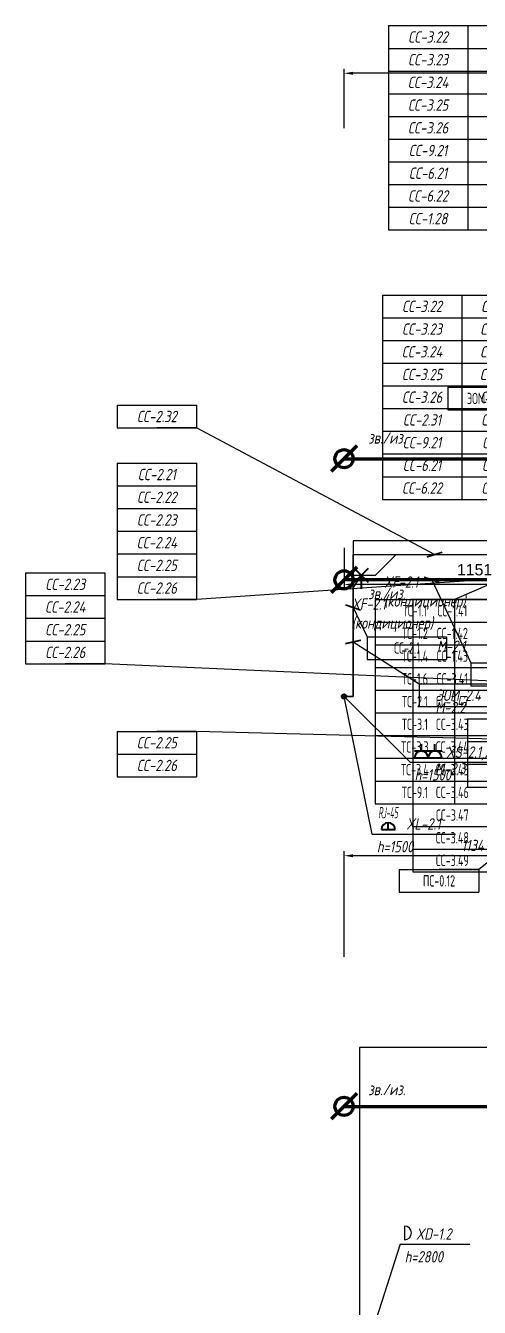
# Model space of a CAD drawing. Header units: millimetres. Extents: x -14566 to 16488, y -7315 to 17206.
# Drawn here: x 3047 to 5048, y 6255 to 11900 of the extents above; entities that cross this region are included whole.
import ezdxf
from ezdxf.enums import TextEntityAlignment as Align

# ---------------------------------------------------------------- set-up
doc = ezdxf.new("R2010")
doc.units = ezdxf.units.MM
for name, color, linetype in [('02 Розетки', 7, 'Continuous'), ('03 Стационарное ЭО', 7, 'Continuous'), ('04 Освещение', 7, 'Continuous'), ('05 Слаботочка', 7, 'Continuous'), ('06 Авт-ка климата', 7, 'Continuous'), ('07 Авт-ка общая', 7, 'Continuous'), ('08 Пож. и техн. сигн.', 7, 'Continuous'), ('09 ДСУП', 7, 'Continuous'), ('10 Привязка', 7, 'Continuous'), ('12 Трассы и коробки 220', 7, 'Continuous'), ('14 Лотки', 7, 'Continuous')]:
    doc.layers.add(name, color=color, linetype=linetype)
doc.styles.add('GOST typeA', font='')
doc.styles.get("Standard").update_dxf_attribs({"font": 'arial.ttf'})
doc.styles.add('ГОСТ-ISOCPEUR', font='isocpeui.ttf', dxfattribs={"width": 0.8})
doc.styles.get('GOST typeA').set_extended_font_data('GOST type A')
doc.linetypes.add('220V_LINE', pattern='A,0.2,-0.05,["~220V",Standard,S=0.1,R=0,X=0,Y=-0.05],-0.4,0.1', length=0.75)
doc.dimstyles.new('ISO-25', dxfattribs={"dimtxt": 2.5, "dimasz": 2.5, "dimexe": 1.25, "dimexo": 0.625, "dimtad": 1, "dimtxsty": 'Standard', "dimcen": 2.5, "dimadec": 0, "dimazin": 0, "dimtfac": 1, "dimtmove": 0, "dimatfit": 3, "dimfxl": 1, "dimarcsym": 0})

# ---------------------------------------------------------------- blocks, each defined once
blk = doc.blocks.new('стац. точка')
at = {"color": 0, "lineweight": -2}
for p, q in [((-1.5, 1.5), (1.5, -1.5)), ((1.5, 1.5), (-1.5, -1.5)), ((0, 0), (0, -3))]:
    blk.add_line(p, q, dxfattribs=at)
blk = doc.blocks.new('розетка RJ-45')
at = {"color": 0, "lineweight": -2}
for p, q in [((-1.5, 0), (1.5, 0)), ((0, 0), (0, 1.5))]:
    blk.add_line(p, q, dxfattribs=at)
blk.add_arc((0, 0), 1.5, 0, 180, dxfattribs=at)
at = {"color": 0, "lineweight": -2, "style": 'ГОСТ-ISOCPEUR', "width": 0.4}
blk.add_text('RJ-45', height=2.5, dxfattribs=at).set_placement((0, 2.5), align=Align.CENTER)
blk = doc.blocks.new('коробка коммутационная')
at = {"color": 0}
blk.add_line((0, 3), (0, 0), dxfattribs=at)
blk.add_arc((0, 1.5), 1.5, 270, 90, dxfattribs=at)
blk = doc.blocks.new('*T119')
at = {"layer": '02 Розетки', "color": 0, "lineweight": -2}
for p, q in [((0, 0), (350, 0)), ((0, 0), (0, -100)), ((350, 0), (350, -100)), ((0, -100), (350, -100))]:
    blk.add_line(p, q, dxfattribs=at)
at = {"layer": '02 Розетки', "color": 0, "insert": (175, -50), "char_height": 50, "width": 330, "attachment_point": 5, "style": 'ГОСТ-ISOCPEUR'}
blk.add_mtext('{ЭОМ-2.4}', dxfattribs=at)
blk = doc.blocks.new('*T224')
at = {"layer": '04 Освещение', "color": 0, "lineweight": -2}
for p, q in [((0, 0), (350, 0)), ((0, 0), (0, -100)), ((350, 0), (350, -100)), ((0, -100), (350, -100))]:
    blk.add_line(p, q, dxfattribs=at)
at = {"layer": '04 Освещение', "color": 0, "insert": (175, -50), "char_height": 50, "width": 330, "attachment_point": 5, "style": 'GOST typeA'}
blk.add_mtext('{\\W0.8;ЭОМ-3.54}', dxfattribs=at)
blk = doc.blocks.new('*T254')
at = {"layer": '07 Авт-ка общая', "color": 0, "lineweight": -2}
for p, q in [((0, 0), (350, 0)), ((0, 0), (0, -1200)), ((350, 0), (350, -1200)), ((0, -100), (350, -100)), ((0, -200), (350, -200)), ((0, -300), (350, -300)), ((0, -400), (350, -400)), ((0, -500), (350, -500)), ((0, -600), (350, -600)), ((0, -700), (350, -700)), ((0, -800), (350, -800)), ((0, -900), (350, -900)), ((0, -1000), (350, -1000)), ((0, -1100), (350, -1100)), ((0, -1200), (350, -1200))]:
    blk.add_line(p, q, dxfattribs=at)
at = {"layer": '07 Авт-ка общая', "color": 0, "char_height": 50, "width": 330, "attachment_point": 5, "style": 'GOST typeA'}
for s, insert in [('{\\W0.8;СС-1.41}', (175, -50)), ('{\\W0.8;СС-1.42}', (175, -150)), ('{\\W0.8;СС-1.43}', (175, -250)), ('{\\W0.8;СС-3.41}', (175, -350)), ('{\\W0.8;СС-3.42}', (175, -450)), ('{\\W0.8;СС-3.43}', (175, -550)), ('{\\W0.8;СС-3.44}', (175, -650)), ('{\\W0.8;СС-3.45}', (175, -750)), ('{\\W0.8;СС-3.46}', (175, -850)), ('{\\W0.8;СС-3.47}', (175, -950)), ('{\\W0.8;СС-3.48}', (175, -1050)), ('{\\W0.8;СС-3.49}', (175, -1150))]:
    blk.add_mtext(s, dxfattribs=dict(at, insert=insert))
blk = doc.blocks.new('*T274')
at = {"layer": '06 Авт-ка климата', "color": 0, "lineweight": -2}
for p, q in [((0, 0), (350, 0)), ((0, 0), (0, -600)), ((350, 0), (350, -600)), ((0, -100), (350, -100)), ((0, -200), (350, -200)), ((0, -300), (350, -300)), ((0, -400), (350, -400)), ((0, -500), (350, -500)), ((0, -600), (350, -600))]:
    blk.add_line(p, q, dxfattribs=at)
at = {"layer": '06 Авт-ка климата', "color": 0, "char_height": 50, "width": 330, "attachment_point": 5, "style": 'ГОСТ-ISOCPEUR'}
for s, insert in [('{СС-2.21}', (175, -50)), ('{СС-2.22}', (175, -150)), ('{СС-2.23}', (175, -250)), ('{СС-2.24}', (175, -350)), ('{СС-2.25}', (175, -450)), ('{СС-2.26}', (175, -550))]:
    blk.add_mtext(s, dxfattribs=dict(at, insert=insert))
blk = doc.blocks.new('*T292')
at = {"layer": '06 Авт-ка климата', "color": 0, "lineweight": -2}
for p, q in [((0, 0), (700, 0)), ((0, 0), (0, -900)), ((350, 0), (350, -900)), ((700, 0), (700, -900)), ((0, -100), (700, -100)), ((0, -200), (700, -200)), ((0, -300), (700, -300)), ((0, -400), (700, -400)), ((0, -500), (700, -500)), ((0, -600), (700, -600)), ((0, -700), (700, -700)), ((0, -800), (700, -800)), ((0, -900), (700, -900))]:
    blk.add_line(p, q, dxfattribs=at)
at = {"layer": '06 Авт-ка климата', "color": 0, "char_height": 50, "width": 330, "attachment_point": 5, "style": 'ГОСТ-ISOCPEUR'}
for s, insert in [('{СС-3.22}', (175, -50)), ('{\\W0.9;СС-1.21}', (525, -50)), ('{СС-3.23}', (175, -150)), ('{\\W0.9;СС-1.22}', (525, -150)), ('{СС-3.24}', (175, -250)), ('{\\W0.9;СС-1.23}', (525, -250)), ('{СС-3.25}', (175, -350)), ('{\\W0.9;СС-1.24}', (525, -350)), ('{СС-3.26}', (175, -450)), ('{\\W0.9;СС-1.27}', (525, -450)), ('{СС-9.21}', (175, -550)), ('{СС-2.28}', (525, -550)), ('{СС-6.21}', (175, -650)), ('{СС-3.21}', (525, -650)), ('{СС-6.22}', (175, -750)), ('{СС-2.32}', (525, -750)), ('{СС-1.28}', (175, -850))]:
    blk.add_mtext(s, dxfattribs=dict(at, insert=insert))
blk = doc.blocks.new('*T293')
at = {"layer": '06 Авт-ка климата', "color": 0, "lineweight": -2}
for p, q in [((0, 0), (700, 0)), ((0, 0), (0, -900)), ((350, 0), (350, -900)), ((700, 0), (700, -900)), ((0, -100), (700, -100)), ((0, -200), (700, -200)), ((0, -300), (700, -300)), ((0, -400), (700, -400)), ((0, -500), (700, -500)), ((0, -600), (700, -600)), ((0, -700), (700, -700)), ((0, -800), (700, -800)), ((0, -900), (700, -900))]:
    blk.add_line(p, q, dxfattribs=at)
at = {"layer": '06 Авт-ка климата', "color": 0, "char_height": 50, "width": 330, "attachment_point": 5, "style": 'ГОСТ-ISOCPEUR'}
for s, insert in [('{СС-3.22}', (175, -50)), ('{\\W0.9;СС-1.21}', (525, -50)), ('{СС-3.23}', (175, -150)), ('{\\W0.9;СС-1.22}', (525, -150)), ('{СС-3.24}', (175, -250)), ('{\\W0.9;СС-1.23}', (525, -250)), ('{СС-3.25}', (175, -350)), ('{\\W0.9;СС-1.24}', (525, -350)), ('{СС-3.26}', (175, -450)), ('{\\W0.9;СС-1.27}', (525, -450)), ('{СС-2.31}', (175, -550)), ('{СС-2.28}', (525, -550)), ('{СС-9.21}', (175, -650)), ('{СС-3.21}', (525, -650)), ('{СС-6.21}', (175, -750)), ('{СС-1.28}', (525, -750)), ('{СС-6.22}', (175, -850)), ('{СС-2.32}', (525, -850))]:
    blk.add_mtext(s, dxfattribs=dict(at, insert=insert))
blk = doc.blocks.new('*T297')
at = {"layer": '06 Авт-ка климата', "color": 0, "lineweight": -2}
for p, q in [((0, 0), (350, 0)), ((0, 0), (0, -400)), ((350, 0), (350, -400)), ((0, -100), (350, -100)), ((0, -200), (350, -200)), ((0, -300), (350, -300)), ((0, -400), (350, -400))]:
    blk.add_line(p, q, dxfattribs=at)
at = {"layer": '06 Авт-ка климата', "color": 0, "char_height": 50, "width": 330, "attachment_point": 5, "style": 'ГОСТ-ISOCPEUR'}
for s, insert in [('{СС-2.23}', (175, -50)), ('{СС-2.24}', (175, -150)), ('{СС-2.25}', (175, -250)), ('{СС-2.26}', (175, -350))]:
    blk.add_mtext(s, dxfattribs=dict(at, insert=insert))
blk = doc.blocks.new('*T298')
at = {"layer": '06 Авт-ка климата', "color": 0, "lineweight": -2}
for p, q in [((0, 0), (350, 0)), ((0, 0), (0, -200)), ((350, 0), (350, -200)), ((0, -100), (350, -100)), ((0, -200), (350, -200))]:
    blk.add_line(p, q, dxfattribs=at)
at = {"layer": '06 Авт-ка климата', "color": 0, "char_height": 50, "width": 330, "attachment_point": 5, "style": 'ГОСТ-ISOCPEUR'}
for s, insert in [('{СС-2.25}', (175, -50)), ('{СС-2.26}', (175, -150))]:
    blk.add_mtext(s, dxfattribs=dict(at, insert=insert))
blk = doc.blocks.new('*T330')
at = {"layer": '05 Слаботочка', "color": 0, "lineweight": -2}
for p, q in [((0, 0), (350, 0)), ((0, 0), (0, -100)), ((350, 0), (350, -100)), ((0, -100), (350, -100))]:
    blk.add_line(p, q, dxfattribs=at)
at = {"layer": '05 Слаботочка', "color": 0, "insert": (175, -50), "char_height": 50, "width": 330, "attachment_point": 5, "style": 'GOST typeA'}
blk.add_mtext('{\\W0.8;СС-2.1}', dxfattribs=at)
blk = doc.blocks.new('*T405')
at = {"layer": '08 Пож. и техн. сигн.', "color": 0, "lineweight": -2}
for p, q in [((0, 0), (350, 0)), ((0, 0), (0, -900)), ((350, 0), (350, -900)), ((0, -100), (350, -100)), ((0, -200), (350, -200)), ((0, -300), (350, -300)), ((0, -400), (350, -400)), ((0, -500), (350, -500)), ((0, -600), (350, -600)), ((0, -700), (350, -700)), ((0, -800), (350, -800)), ((0, -900), (350, -900))]:
    blk.add_line(p, q, dxfattribs=at)
at = {"layer": '08 Пож. и техн. сигн.', "color": 0, "char_height": 50, "width": 330, "attachment_point": 5, "style": 'GOST typeA'}
for s, insert in [('{\\W0.8;ТС-1.1}', (175, -50)), ('{\\W0.8;ТС-1.2}', (175, -150)), ('{\\W0.8;ТС-1.4}', (175, -250)), ('{\\W0.8;ТС-1.6}', (175, -350)), ('{\\W0.8;ТС-2.1}', (175, -450)), ('{\\W0.8;ТС-3.1}', (175, -550)), ('{\\W0.8;ТС-3.3}', (175, -650)), ('{\\W0.8;ТС-3.4}', (175, -750)), ('{\\W0.8;ТС-9.1}', (175, -850))]:
    blk.add_mtext(s, dxfattribs=dict(at, insert=insert))
blk = doc.blocks.new('*T454')
at = {"layer": '06 Авт-ка климата', "color": 0, "lineweight": -2}
for p, q in [((0, 0), (350, 0)), ((0, 0), (0, -100)), ((350, 0), (350, -100)), ((0, -100), (350, -100))]:
    blk.add_line(p, q, dxfattribs=at)
at = {"layer": '06 Авт-ка климата', "color": 0, "insert": (175, -50), "char_height": 50, "width": 330, "attachment_point": 5, "style": 'ГОСТ-ISOCPEUR'}
blk.add_mtext('{СС-2.32}', dxfattribs=at)
blk = doc.blocks.new('*D487')
at = {"layer": '14 Лотки', "color": 0, "lineweight": -2}
for p, q in [((4451.2, 9600.1), (4451.2, 9418.3)), ((5602.4, 9600.1), (5602.4, 9418.3)), ((5562.4, 9438.3), (4491.2, 9438.3))]:
    blk.add_line(p, q, dxfattribs=at)
at = {"layer": '14 Лотки', "color": 0}
for points in [[(4491.2, 9445), (4491.2, 9431.7), (4451.2, 9438.3)], [(5562.4, 9431.7), (5562.4, 9445), (5602.4, 9438.3)]]:
    blk.add_solid(points, dxfattribs=at)
at = {"layer": 'Defpoints', "color": 0, "transparency": 16777216}
for p in [(4451.2, 9600.1), (5602.4, 9600.1), (4451.2, 9438.3)]:
    blk.add_point(p, dxfattribs=at)
at = {"layer": '14 Лотки', "color": 0, "insert": (5026.8, 9503.3), "char_height": 50, "attachment_point": 5}
blk.add_mtext('1151', dxfattribs=at)
blk = doc.blocks.new('розетка открытая трехполюсная')
at = {"color": 0, "lineweight": -2}
for p, q in [((0, 1.5), (0, 3)), ((-1.5, 1.5), (1.5, 1.5)), ((-1.5, 0), (1.5, 0))]:
    blk.add_line(p, q, dxfattribs=at)
blk.add_arc((0, 0), 1.5, 0, 180, dxfattribs=at)
blk = doc.blocks.new('*T504')
at = {"layer": '08 Пож. и техн. сигн.', "color": 0, "lineweight": -2}
for p, q in [((0, 0), (350, 0)), ((0, 0), (0, -100)), ((350, 0), (350, -100)), ((0, -100), (350, -100))]:
    blk.add_line(p, q, dxfattribs=at)
at = {"layer": '08 Пож. и техн. сигн.', "color": 0, "insert": (175, -50), "char_height": 50, "width": 330, "attachment_point": 5, "style": 'GOST typeA'}
blk.add_mtext('{\\W0.8;ПС-0.12}', dxfattribs=at)
blk = doc.blocks.new('*D508')
at = {"layer": '04 Освещение', "color": 0, "lineweight": -2, "transparency": 16777216}
for p, q in [((4451.2, 7798.7), (4451.2, 8263.9)), ((5544.9, 8243.9), (4491.2, 8243.9)), ((5584.9, 7928.7), (5584.9, 8263.9))]:
    blk.add_line(p, q, dxfattribs=at)
at = {"layer": '04 Освещение', "color": 0, "transparency": 16777216}
for points in [[(4491.2, 8250.5), (4491.2, 8237.2), (4451.2, 8243.9)], [(5544.9, 8237.2), (5544.9, 8250.5), (5584.9, 8243.9)]]:
    blk.add_solid(points, dxfattribs=at)
at = {"layer": 'Defpoints', "color": 0, "transparency": 16777216}
for p in [(4451.2, 8243.9), (5584.9, 7928.7), (4451.2, 7798.7)]:
    blk.add_point(p, dxfattribs=at)
at = {"layer": '04 Освещение', "color": 0, "transparency": 16777216, "insert": (5018.1, 8288.9), "char_height": 50, "attachment_point": 5, "style": 'ГОСТ-ISOCPEUR'}
blk.add_mtext('1134', dxfattribs=at)
blk = doc.blocks.new('*D511')
at = {"layer": '04 Освещение', "color": 0, "lineweight": -2, "transparency": 16777216}
for p, q in [((4451.2, 11448.4), (4451.2, 11710.1)), ((6536.3, 11690.1), (4491.2, 11690.1)), ((6576.3, 11448.4), (6576.3, 11710.1))]:
    blk.add_line(p, q, dxfattribs=at)
at = {"layer": '04 Освещение', "color": 0, "transparency": 16777216}
for points in [[(4491.2, 11696.8), (4491.2, 11683.4), (4451.2, 11690.1)], [(6536.3, 11683.4), (6536.3, 11696.8), (6576.3, 11690.1)]]:
    blk.add_solid(points, dxfattribs=at)
at = {"layer": 'Defpoints', "color": 0, "transparency": 16777216}
for p in [(4451.2, 11690.1), (4451.2, 11448.4), (6576.3, 11448.4)]:
    blk.add_point(p, dxfattribs=at)
at = {"layer": '04 Освещение', "color": 0, "transparency": 16777216, "insert": (5513.7, 11735.1), "char_height": 50, "attachment_point": 5, "style": 'ГОСТ-ISOCPEUR'}
blk.add_mtext('2125', dxfattribs=at)
blk = doc.blocks.new('*T530')
at = {"layer": '05 Слаботочка', "color": 0, "lineweight": -2}
for p, q in [((0, 0), (350, 0)), ((0, 0), (0, -300)), ((350, 0), (350, -300)), ((0, -100), (350, -100)), ((0, -200), (350, -200)), ((0, -300), (350, -300))]:
    blk.add_line(p, q, dxfattribs=at)
at = {"layer": '05 Слаботочка', "color": 0, "char_height": 50, "width": 330, "attachment_point": 5, "style": 'GOST typeA'}
for s, insert in [('{\\W0.8;СС-2.1}', (175, -50)), ('{\\W0.8;СС-3.1}', (175, -150)), ('{\\W0.8;СС-0.32}', (175, -250))]:
    blk.add_mtext(s, dxfattribs=dict(at, insert=insert))
blk = doc.blocks.new('клемма')
at = {"layer": '09 ДСУП', "color": 0, "lineweight": -2}
blk.add_line((56.6, 56.6), (-56.6, -56.6), dxfattribs=at)
blk.add_circle((0, 0), 40, dxfattribs=at)
blk = doc.blocks.new('*T570')
at = {"layer": '09 ДСУП', "color": 0, "lineweight": -2}
for p, q in [((0, 0), (350, 0)), ((0, 0), (0, -100)), ((350, 0), (350, -100)), ((0, -100), (350, -100))]:
    blk.add_line(p, q, dxfattribs=at)
at = {"layer": '09 ДСУП', "color": 0, "insert": (175, -50), "char_height": 50, "width": 330, "attachment_point": 5, "style": 'GOST typeA'}
blk.add_mtext('{\\W0.8;ДСУП-14}', dxfattribs=at)

msp = doc.modelspace()

# ---------------------------------------------------------------- hatches: boundary and pattern name
at = {"layer": '10 Привязка'}
msp.add_hatch(color=256, dxfattribs=at).paths.add_polyline_path([(4441.2, 8945.5, 1), (4461.2, 8945.5, 1)])

# ---------------------------------------------------------------- linework, layer by layer
at = {"layer": '02 Розетки'}
for q in [(4451.2, 8945.5), (5356.9, 8655.3)]:
    msp.add_line((4742.2, 8655.3), q, dxfattribs=at)
at = {"layer": '02 Розетки', "linetype": '220V_LINE', "ltscale": 200, "flags": 128}
msp.add_lwpolyline([(4527.2, 9479.4), (4491.2, 9425.3), (4491.2, 8945.5), (4451.2, 8945.5)], dxfattribs=at)
at = {"layer": '05 Слаботочка'}
for q in [(4451.2, 8945.5), (4942.6, 8339)]:
    msp.add_line((4575.9, 8339), q, dxfattribs=at)
msp.add_lwpolyline([(4451.2, 8945.5), (4491.2, 8945.5), (4491.2, 9570.1), (5602.4, 9570.1)], dxfattribs=at)
at = {"layer": '06 Авт-ка климата'}
for points in [[(4527.2, 9479.4), (4590.6, 9479.4), (4681.4, 9570.1)], [(4681.4, 9570.1), (5602.4, 9570.1)]]:
    msp.add_lwpolyline(points, dxfattribs=at)
at = {"layer": '09 ДСУП', "color": 3, "lineweight": 100}
for points in [[(4451.2, 9992.4), (6633.1, 9992.4), (6668.1, 10280.1)], [(5495.8, 9550.1), (5495.8, 9458.9), (4451.2, 9458.9)], [(4451.2, 7140.1), (6632.4, 7140.1), (6632.4, 7080.1)]]:
    msp.add_lwpolyline(points, dxfattribs=at)
at = {"layer": '10 Привязка', "lineweight": 40}
msp.add_circle((4451.2, 8945.5), 10, dxfattribs=at)
at = {"layer": '12 Трассы и коробки 220'}
for q in [(4451.2, 5765.1), (5005.8, 6532.8)]:
    msp.add_line((4698.5, 6532.8), q, dxfattribs=at)
at = {"layer": '12 Трассы и коробки 220', "linetype": '220V_LINE', "ltscale": 200, "flags": 128}
for points in [[(6480.8, 9670.1), (6390.8, 9630.1), (4491.2, 9630.1), (4491.2, 9479.4), (4527.2, 9479.4)], [(6711.2, 7510.1), (6745.9, 7399.8), (4519.6, 7399.8), (4519.6, 5792.7), (4451.2, 5765.1)]]:
    msp.add_lwpolyline(points, dxfattribs=at)

# ---------------------------------------------------------------- block references
for name, p in [('*T292', (4646.9, 11899.9)), ('*T293', (4620.3, 10713.4)), ('*T224', (4909, 10307.7)), ('*T454', (3451.2, 10228.4)), ('*T274', (3451.2, 9972.9)), ('*T297', (3047.3, 9489.5)), ('*T405', (4588.7, 9372.9)), ('*T254', (4753.8, 9372.9)), ('*T330', (4553.5, 9208.7)), ('*T570', (5010.5, 9092.8)), ('*T119', (4781.8, 9000.9)), ('*T530', (4996.2, 8846.6)), ('*T298', (3451.2, 8791.6)), ('*T504', (4695, 8183.3))]:
    msp.add_blockref(name, p)
at = {"layer": '02 Розетки', "color": 1, "lineweight": 40, "xscale": 20, "yscale": 20, "zscale": 20}
for p in [(4792.2, 8675.3), (4852.2, 8675.3)]:
    msp.add_blockref('розетка открытая трехполюсная', p, dxfattribs=at)
at = {"layer": '03 Стационарное ЭО', "color": 5, "lineweight": 40, "xscale": 20, "yscale": 20, "zscale": 20}
msp.add_blockref('стац. точка', (4527.2, 9479.4), dxfattribs=at)
at = {"layer": '05 Слаботочка', "color": 6, "lineweight": 40, "xscale": 20, "yscale": 20, "zscale": 20}
msp.add_blockref('розетка RJ-45', (4645.9, 8359), dxfattribs=at)
at = {"layer": '06 Авт-ка климата', "color": 5, "lineweight": 40, "xscale": 20, "yscale": 20, "zscale": 20}
msp.add_blockref('стац. точка', (4527.2, 9479.4), dxfattribs=at)
at = {"layer": '09 ДСУП', "lineweight": 100}
for p in [(4451.2, 9992.4), (4451.2, 9458.9), (4451.2, 7140.1)]:
    msp.add_blockref('клемма', p, dxfattribs=at)
at = {"layer": '12 Трассы и коробки 220', "xscale": 20, "yscale": 20, "zscale": 20}
msp.add_blockref('коробка коммутационная', (4718.5, 6552.8), dxfattribs=at)

# ---------------------------------------------------------------- texts
at = {"layer": '02 Розетки', "linetype": 'Continuous', "style": 'ГОСТ-ISOCPEUR', "width": 0.8}
for s, p in [('XS-2.1,XS-2.2', (4902.2, 8675.3)), ('h=1500', (4762.2, 8575.2))]:
    msp.add_text(s, height=50, dxfattribs=at).set_placement(p)
at = {"layer": '03 Стационарное ЭО', "color": 7, "linetype": 'Continuous', "insert": (4627.8, 9400.8), "char_height": 50, "attachment_point": 4, "style": 'ГОСТ-ISOCPEUR'}
msp.add_mtext_dynamic_manual_height_columns('{\\pxql;XF-2.1\\P(кондиционер)}', width=470.45, gutter_width=470.4, heights=[160.9], dxfattribs=at)
at = {"layer": '05 Слаботочка', "linetype": 'Continuous', "style": 'ГОСТ-ISOCPEUR', "width": 0.8}
for s, p in [('XL-2.1', (4725.9, 8359)), ('h=1500', (4595.9, 8258.9))]:
    msp.add_text(s, height=50, dxfattribs=at).set_placement(p)
at = {"layer": '06 Авт-ка климата', "linetype": 'Continuous', "style": 'ГОСТ-ISOCPEUR', "width": 0.8}
for s, p in [('M-2.1', (4986.9, 9141.6)), ('M-2.2', (4986.9, 8871.6)), ('M-2.3', (4986.9, 8601.6))]:
    msp.add_text(s, height=50, dxfattribs=at).set_placement(p, align=Align.RIGHT)
at = {"layer": '06 Авт-ка климата', "color": 7, "linetype": 'Continuous', "insert": (4485.1, 9304.1), "char_height": 50, "attachment_point": 4, "style": 'ГОСТ-ISOCPEUR'}
msp.add_mtext_dynamic_manual_height_columns('{\\pxql;XF-2.1\\P(кондиционер)}', width=470.45, gutter_width=470.4, heights=[160.9], dxfattribs=at)
at = {"layer": '09 ДСУП', "linetype": 'Continuous', "style": 'ГОСТ-ISOCPEUR', "width": 0.8}
for p in [(4558.1, 10058.9), (4558.1, 9373.5), (4558.1, 7189.2)]:
    msp.add_text('зв./из.', height=50, dxfattribs=at).set_placement(p)
at = {"layer": '12 Трассы и коробки 220', "linetype": 'Continuous', "style": 'ГОСТ-ISOCPEUR', "width": 0.8}
for s, p in [('XD-1.2', (4768.5, 6552.8)), ('h=2800', (4718.5, 6452.7))]:
    msp.add_text(s, height=50, dxfattribs=at).set_placement(p)

# ---------------------------------------------------------------- dimensions: what is measured, and where the dimension line sits
at = {"layer": '04 Освещение', "color": 3}
dim = msp.add_linear_dim(base=(4451.2, 11690.1), p1=(6576.3, 11448.4), p2=(4451.2, 11448.4), dimstyle='ISO-25', override={"dimtxt": 50, "dimasz": 40, "dimexe": 20, "dimexo": 0, "dimgap": 20, "dimdec": 0, "dimtxsty": 'ГОСТ-ISOCPEUR'}, dxfattribs=at)
dim.commit()
dim.dimension.update_dxf_attribs({"geometry": '*D511', "text_midpoint": (5513.7, 11735.1)})
dim = msp.add_linear_dim(base=(4451.2, 8243.9), p1=(5584.9, 7928.7), p2=(4451.2, 7798.7), dimstyle='ISO-25', override={"dimtxt": 50, "dimasz": 40, "dimexe": 20, "dimexo": 0, "dimgap": 20, "dimdec": 0, "dimtxsty": 'ГОСТ-ISOCPEUR'}, dxfattribs=at)
dim.commit()
dim.dimension.update_dxf_attribs({"geometry": '*D508', "text_midpoint": (5018.1, 8243.9), "dimtype": 160})
at = {"layer": '14 Лотки'}
dim = msp.add_linear_dim(base=(4451.2, 9438.3), p1=(5602.4, 9600.1), p2=(4451.2, 9600.1), dimstyle='ISO-25', override={"dimtxt": 50, "dimasz": 40, "dimexe": 20, "dimexo": 0, "dimgap": 40, "dimdec": 0}, dxfattribs=at)
dim.commit()
dim.dimension.update_dxf_attribs({"geometry": '*D487', "text_midpoint": (5026.8, 9503.3)})

# ---------------------------------------------------------------- leaders
at = {"layer": '02 Розетки'}
msp.add_leader([(4491.2, 9185.4), (4781.8, 9000.9), (4991.6, 9000.9)], dimstyle='ISO-25', override={"dimasz": 50, "dimgap": 1, "dimtad": 0, "dimldrblk": 'ArchTick'}, dxfattribs=at)
at = {"layer": '05 Слаботочка'}
msp.add_leader([(4491.2, 9337.1), (4553.5, 9208.7), (4713.4, 9208.7)], dimstyle='ISO-25', override={"dimasz": 50, "dimgap": 1, "dimtad": 0, "dimldrblk": 'ArchTick'}, dxfattribs=at)
at = {"layer": '06 Авт-ка климата'}
for points in [[(4850.2, 9570.1), (3801.2, 10128.4), (3626.2, 10128.4)], [(5256.4, 9472), (3801.2, 9372.9), (3626.2, 9372.9)], [(5256.4, 9005.3), (3397.3, 9089.5), (3222.3, 9089.5)], [(5256.4, 8753.7), (3801.2, 8791.6), (3626.2, 8791.6)]]:
    msp.add_leader(points, dimstyle='ISO-25', override={"dimasz": 50, "dimgap": 1, "dimtad": 0, "dimldrblk": 'ArchTick'}, dxfattribs=at)
at = {"layer": '07 Авт-ка общая'}
msp.add_leader([(5558.4, 9570.1), (5103.8, 9372.9), (4753.8, 9372.9)], dimstyle='ISO-25', override={"dimasz": 50, "dimgap": 1, "dimtad": 0, "dimldrblk": 'ArchTick'}, dxfattribs=at)
at = {"layer": '08 Пож. и техн. сигн.'}
for points in [[(5394.4, 9570.1), (4938.7, 9372.9), (4763.7, 9372.9)], [(5385.5, 8455.3), (5045, 8183.3), (4870, 8183.3)]]:
    msp.add_leader(points, dimstyle='ISO-25', override={"dimasz": 50, "dimgap": 1, "dimtad": 0, "dimldrblk": 'ArchTick'}, dxfattribs=at)
at = {"layer": '09 ДСУП'}
msp.add_leader([(4837.8, 9458.9), (5010.5, 9092.8), (5170.4, 9092.8)], dimstyle='ISO-25', override={"dimasz": 50, "dimgap": 1, "dimtad": 0, "dimldrblk": 'ArchTick'}, dxfattribs=at)

doc.saveas('drawing.dxf')
